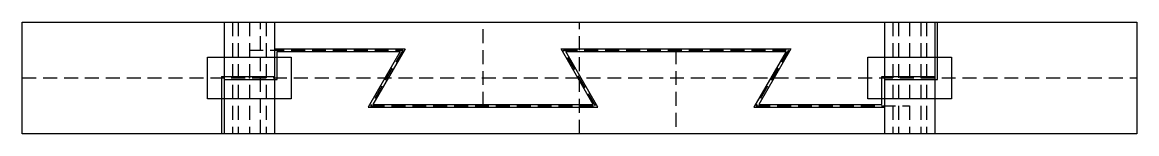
# Model space of a CAD drawing. Header units: millimetres. Extents: x -20 to 20, y -2 to 2.
import ezdxf

# ---------------------------------------------------------------- set-up
doc = ezdxf.new("R2010")
doc.units = ezdxf.units.MM
doc.linetypes.add('DASHED', pattern=[0.75, 0.5, -0.25])
doc.layers.get('0').update_dxf_attribs({"linetype": 'CONTINUOUS'})
doc.layers.add('1', color=7, linetype='DASHED')

msp = doc.modelspace()

# ---------------------------------------------------------------- linework, layer by layer
for p, q in [((-12.75, 2), (-12.75, -2)), ((-10.95, 2), (-10.95, -2)), ((10.95, 2), (10.95, -2)), ((12.75, 2), (12.75, -2)), ((12.85, -0.05), (12.85, 2)), ((-10.95, 1.05), (-6.259, 1.05)), ((-10.85, -0.05), (-10.85, 0.95)), ((-10.85, 0.95), (-6.432, 0.95)), ((-6.432, 0.95), (-7.587, -1.05)), ((-6.259, 1.05), (-7.413, -0.95)), ((0.491, -0.95), (-0.664, 1.05)), ((-0.664, 1.05), (7.587, 1.05)), ((0.664, -1.05), (-0.491, 0.95)), ((-0.491, 0.95), (7.413, 0.95)), ((7.413, 0.95), (6.259, -1.05)), ((7.587, 1.05), (6.432, -0.95)), ((-12.85, 0.05), (-10.95, 0.05)), ((-12.85, 0.05), (-12.85, -2)), ((10.85, -0.903), (10.85, 0.05)), ((10.85, 0.05), (12.75, 0.05)), ((-12.75, -0.05), (-10.85, -0.05)), ((10.95, -0.05), (12.85, -0.05)), ((-7.587, -1.05), (0.664, -1.05)), ((-7.413, -0.95), (0.491, -0.95)), ((6.259, -1.05), (10.95, -1.05)), ((6.432, -0.95), (10.85, -0.95)), ((10.85, -0.95), (10.85, -0.903))]:
    msp.add_line(p, q)
for points in [[(-20, 2), (20, 2), (20, -2), (-20, -2)], [(-13.35, 0.75), (-10.35, 0.75), (-10.35, -0.75), (-13.35, -0.75)], [(10.35, 0.75), (13.35, 0.75), (13.35, -0.75), (10.35, -0.75)]]:
    msp.add_lwpolyline(points, close=True)
for p in [(-11.85, 0), (-6.923, 0), (0, 0), (6.923, 0), (11.85, 0)]:
    msp.add_point(p)
at = {"layer": '1'}
for p, q in [((-12.45, 2), (-12.45, -2)), ((-12.25, 2), (-12.25, -2)), ((-11.85, 2), (-11.85, -2)), ((-11.45, -2), (-11.45, 2)), ((-11.25, 2), (-11.25, -2)), ((-3.461, -1), (-3.461, 2)), ((0, -2), (0, 2)), ((11.25, 2), (11.25, -2)), ((11.45, 2), (11.45, -2)), ((11.85, 2), (11.85, -2)), ((12.25, 2), (12.25, -2)), ((12.45, 2), (12.45, -2)), ((-11.85, 1), (-6.345, 1)), ((-6.345, 1), (-7.5, -1)), ((0.577, -1), (-0.577, 1)), ((-0.577, 1), (7.5, 1)), ((3.461, 1), (3.461, -2)), ((7.5, 1), (6.345, -1)), ((-20, 0), (20, 0)), ((-7.5, -1), (0.577, -1)), ((6.345, -1), (11.85, -1))]:
    msp.add_line(p, q, dxfattribs=at)

doc.saveas('drawing.dxf')
